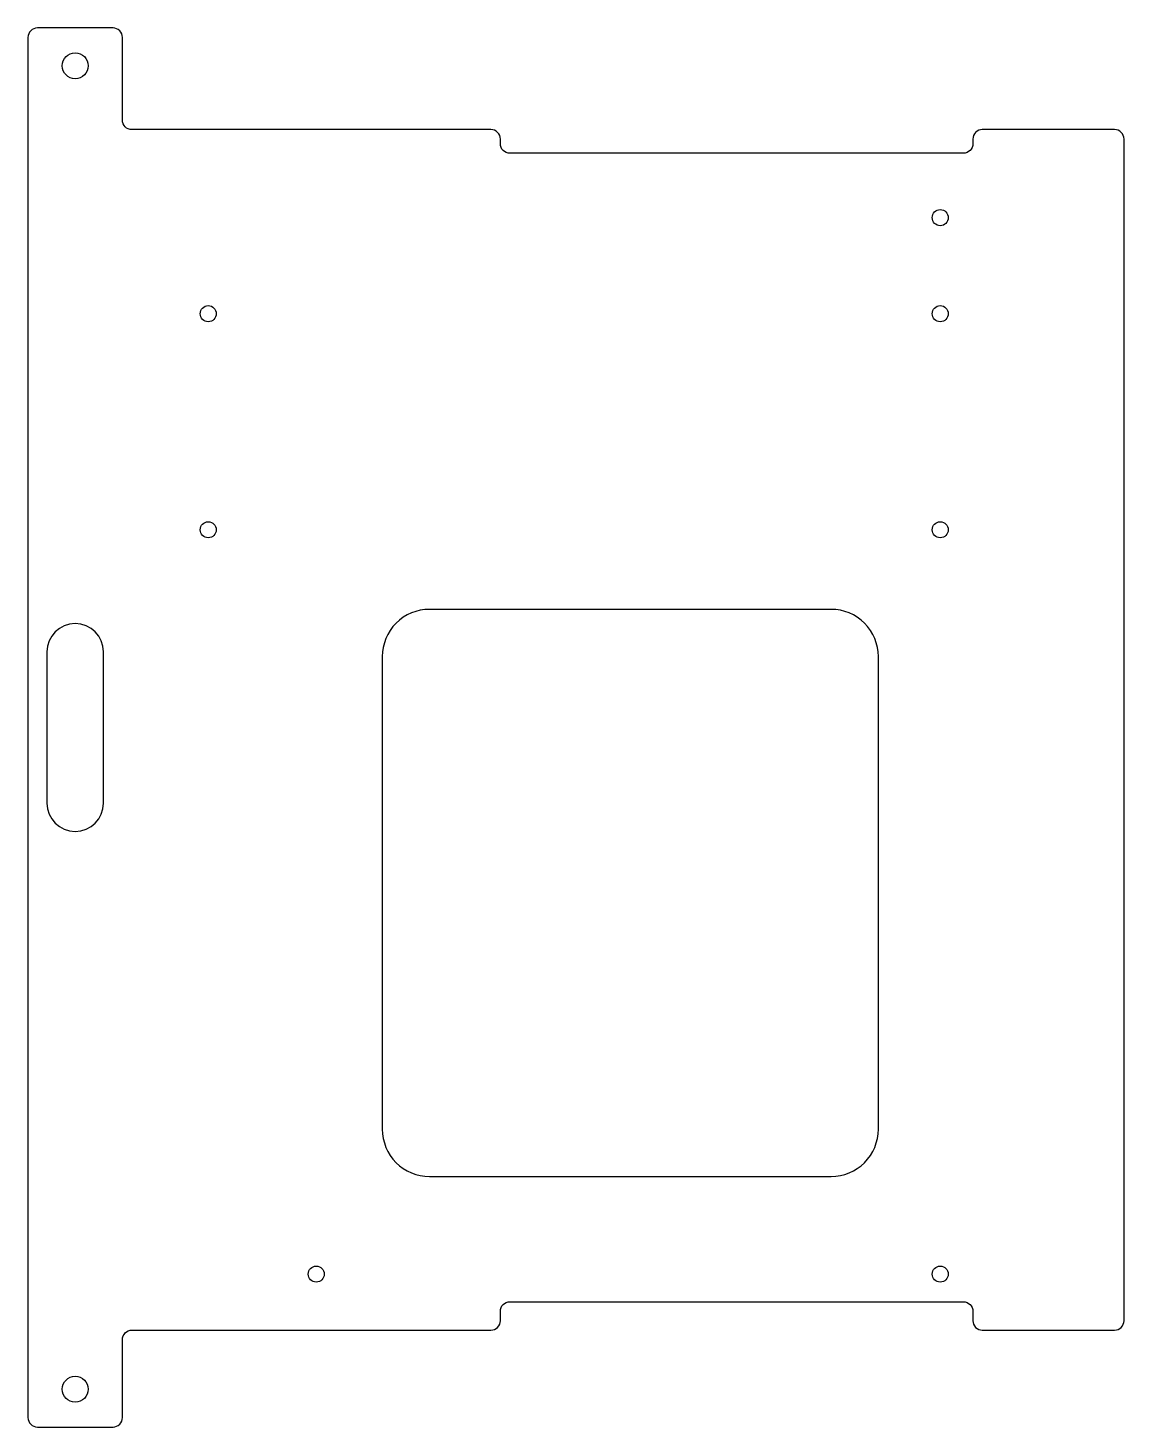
# Model space of a CAD drawing. Header units: millimetres. Extents: x 0 to 232, y 2 to 298.
import ezdxf

# ---------------------------------------------------------------- set-up
doc = ezdxf.new("R2010")
doc.units = ezdxf.units.MM
doc.layers.add('CUT', color=7, linetype='Continuous')

msp = doc.modelspace()

# ---------------------------------------------------------------- linework, layer by layer
at = {"layer": 'CUT'}
for points in [[(0, 4, 0.414214), (2, 2), (18, 2, 0.414214), (20, 4), (20, 20.5, -0.414214), (22, 22.5), (98, 22.5, 0.414214), (100, 24.5), (100, 26.5, -0.414214), (102, 28.5), (198, 28.5, -0.414214), (200, 26.5), (200, 24.5, 0.414214), (202, 22.5), (230, 22.5, 0.414214), (232, 24.5), (232, 274.5, 0.414214), (230, 276.5), (202, 276.5, 0.414214), (200, 274.5), (200, 273.5, -0.414214), (198, 271.5), (102, 271.5, -0.414214), (100, 273.5), (100, 274.5, 0.414214), (98, 276.5), (22, 276.5, -0.414214), (20, 278.5), (20, 296, 0.414214), (18, 298), (2, 298, 0.414214), (0, 296)], [(75, 65, 0.414214), (85, 55), (170, 55, 0.414214), (180, 65), (180, 165, 0.414214), (170, 175), (85, 175, 0.414214), (75, 165)], [(16, 134), (16, 166, 1), (4, 166), (4, 134, 1)]]:
    msp.add_lwpolyline(points, format="xyb", close=True, dxfattribs=at)
for centre, radius in [((10, 290), 2.75), ((193.1, 257.87), 1.7), ((38.16, 237.55), 1.7), ((193.1, 237.55), 1.7), ((38.16, 191.83), 1.7), ((193.1, 191.83), 1.7), ((61.02, 34.35), 1.7), ((193.1, 34.35), 1.7), ((10, 10), 2.75)]:
    msp.add_circle(centre, radius, dxfattribs=at)

doc.saveas('drawing.dxf')
